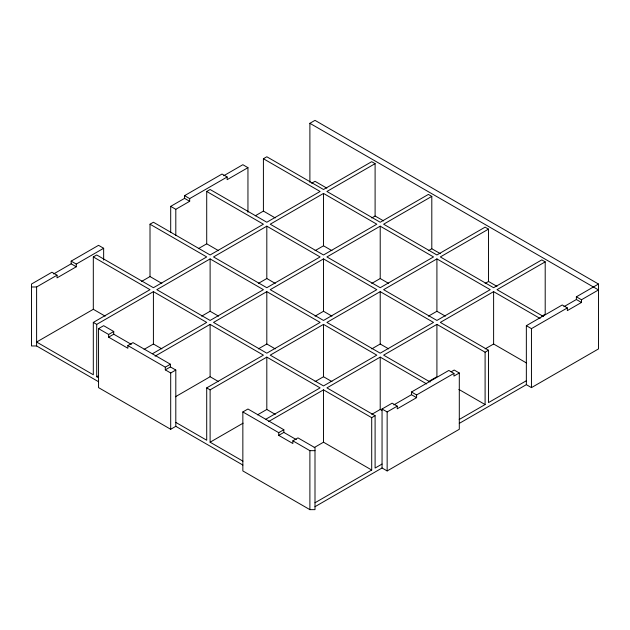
<?xml version="1.0" encoding="UTF-8"?>
<svg xmlns="http://www.w3.org/2000/svg" width="630" height="630" viewBox="0 0 630 630"><rect width="100%" height="100%" fill="white"/><g stroke="black" fill="none" stroke-linecap="round" stroke-linejoin="round"><path stroke-width="0.94" d="M53.605 273.963L71.174 263.82L71.174 261.127L98.548 245.33L103.651 248.275L103.651 260.072M170.698 232.564L170.698 206.364L184.574 198.348L184.574 195.654L222.036 174.03L227.139 176.983L227.139 179.676L247.952 167.659L247.952 212.255M309.889 182.29L309.889 123.307L315 120.354L598.5 284.036L598.5 348.918L531.452 387.623L526.349 384.67L459.286 423.391M223.697 175.762L242.849 164.706L247.952 167.659M31.5 286.981L36.611 286.981L57.039 275.184L57.039 277.877L76.277 266.774L76.277 264.08L103.651 248.275M184.574 195.654L189.677 198.607L227.139 176.983M93.311 256.938L150.011 289.674L93.311 322.41L93.311 374.771L36.611 342.035L93.311 309.298L93.311 256.938L96.713 254.977L153.413 287.713L206.711 256.938L150.011 224.209L150.011 276.562L161.855 283.405M150.011 224.209L153.413 222.24L210.113 254.977L263.411 224.209L206.711 191.473L206.711 243.826L218.555 250.669M170.698 206.364L175.802 209.31L189.677 201.301L189.677 198.607M206.711 191.473L210.113 189.504L266.813 222.24L320.111 191.473L263.411 158.736L263.411 211.089L275.255 217.933M263.411 158.736L266.813 156.768L323.513 189.504L371.7 161.682L375.102 163.65L375.102 216.011L383.568 220.894M141.577 281.429L150.011 276.562M198.355 248.653L206.711 243.826M255.276 215.791L263.411 211.089M311.622 183.259L315 181.306L326.844 188.149M93.311 322.41L96.713 324.379L153.413 291.643L206.711 322.41L152.547 353.682M210.113 258.906L156.823 289.674L210.113 320.45L263.411 289.674L210.113 258.906L210.113 311.267L201.655 316.15M266.813 226.17L213.523 256.938L266.813 287.713L320.111 256.938L266.813 226.17L266.813 278.531L258.355 283.413M323.513 193.434L270.223 224.209L323.513 254.977L376.811 224.209L323.513 193.434L323.513 245.794L315.055 250.677M375.102 163.65L326.923 191.473L380.213 222.24L428.4 194.418L431.802 196.387L431.802 248.74L440.268 253.63M242.865 465.05L175.802 426.329L170.698 429.282L98.548 387.623L98.548 328.639L103.651 325.686L113.739 331.514L113.739 334.207L131.308 344.35M98.548 328.639L108.636 334.467L113.739 331.514M108.636 334.467L108.636 337.16L113.739 334.207M108.636 337.16L127.874 348.264L127.874 345.571L132.977 342.625L170.407 364.234L170.407 366.928L175.802 370.038L175.802 426.329M96.713 324.379L96.713 376.732L98.406 375.756M144.105 349.374L153.413 344.004L161.871 348.886M371.724 217.956L375.102 216.011M155.106 356.139L210.113 324.379L263.411 355.147L206.711 387.883L206.711 440.244L175.802 422.399M266.813 291.643L213.523 322.41L266.813 353.178L320.111 322.41L266.813 291.643L266.813 344.004L258.355 348.886M323.513 258.906L270.223 289.674L323.513 320.45L376.811 289.674L323.513 258.906L323.513 311.267L315.055 316.15M380.213 226.17L326.923 256.938L380.213 287.713L433.511 256.938L380.213 226.17L380.213 278.531L371.755 283.413M431.802 196.387L383.623 224.209L436.913 254.977L485.1 227.154L488.502 229.123L488.502 281.476L496.968 286.359M127.874 345.571L165.304 367.18L170.407 364.234M165.304 367.18L165.304 369.873L170.407 366.928M165.304 369.873L170.698 372.991L175.802 370.038M175.416 396.766L210.113 376.732L218.571 381.623M428.424 250.693L431.802 248.74M206.711 387.883L210.113 389.852L266.813 357.115L320.111 387.883L265.947 419.155M323.513 324.379L270.223 355.147L323.513 385.914L376.811 355.147L323.513 324.379L323.513 376.732L315.055 381.623M380.213 291.643L326.923 322.41L380.213 353.178L433.511 322.41L380.213 291.643L380.213 344.004L371.755 348.886M436.913 258.906L383.623 289.674L436.913 320.45L490.211 289.674L436.913 258.906L436.913 311.267L428.455 316.15M488.502 229.123L440.323 256.938L493.613 287.713L541.8 259.891L545.202 261.859L545.202 314.212L541.824 316.166M242.849 411.949L278.736 432.668L278.736 435.362L292.863 443.52L292.863 440.827L297.974 437.881L315 447.709L315 509.646L309.889 509.646L242.849 470.933L242.849 411.949L247.952 409.004L283.839 429.723L283.839 432.416L296.313 439.614M210.113 389.852L210.113 442.205L243.117 423.155M257.505 414.847L266.813 409.469L275.271 414.359M485.124 283.429L488.502 281.476M268.506 421.604L323.513 389.852L371.7 417.666L375.102 415.705L375.102 468.058L382.048 464.058M426.707 383.953L380.213 357.115L326.923 387.883L375.102 415.705M526.349 380.74L488.502 402.594L488.502 350.233L485.1 352.202L436.913 324.379L383.623 355.147L430.117 381.993M540.107 318.489L493.613 291.643L440.323 322.41L488.502 350.233M545.202 261.859L497.023 289.674L543.517 316.52M278.736 432.668L283.839 429.723M278.736 435.362L283.839 432.416M314.205 447.584L323.513 442.205L371.7 470.027L371.7 417.666M371.755 414.359L380.213 409.469L381.906 410.445M428.455 381.623L436.913 376.732L436.913 324.379M485.155 348.886L493.613 344.004L526.585 363.037M382.048 467.988L382.048 409.004L392.136 403.176L397.239 406.13L397.239 408.823L416.595 397.648L416.595 394.955L453.939 373.393L453.939 376.086L459.301 372.991L459.301 429.282L387.151 470.933L382.048 467.988L315 506.693M393.813 404.901L411.484 394.703L411.484 392.01L448.836 370.44L453.939 373.393M526.349 384.67L526.349 325.686L562.236 304.975L567.339 307.92L567.339 310.614L581.474 302.455L581.474 299.762L598.5 289.934L309.889 123.307M563.897 306.708L576.363 299.51L576.363 296.817L598.5 284.036M451.127 371.81L454.198 370.038L459.301 372.991M382.048 409.004L387.151 411.949L397.239 406.13M526.349 325.686L531.452 328.639L567.339 307.92M315 502.764L371.7 470.027M459.207 419.501L485.1 404.555L485.1 352.202M98.563 381.733L36.611 345.964L31.5 345.964L31.5 284.036L51.936 272.239L57.039 275.184M292.863 440.827L309.889 450.663L315 450.663M576.363 296.817L581.474 299.762M576.363 299.51L581.474 302.455M323.513 245.794L331.971 250.677M380.213 278.531L388.671 283.413M436.913 311.267L445.371 316.15M184.574 198.348L189.677 201.301M266.813 278.531L275.271 283.413M323.513 311.267L331.971 316.15M380.213 344.004L388.671 348.886M458.892 389.427L485.1 404.555M411.484 392.01L416.595 394.955M411.484 394.703L416.595 397.648M210.113 311.267L218.571 316.15M266.813 344.004L275.271 348.886M323.513 376.732L331.971 381.623M71.174 261.127L76.277 264.08M71.174 263.82L76.277 266.774M93.311 309.298L105.155 316.142M96.713 376.732L98.256 377.622M210.113 442.205L242.912 461.144M531.452 328.639L531.452 387.623M493.613 291.643L493.613 344.004M387.151 411.949L387.151 470.933M380.213 357.115L380.213 409.469M323.513 389.852L323.513 442.205M309.889 450.663L309.889 509.646M266.813 357.115L266.813 409.469M210.113 324.379L210.113 376.732M175.802 209.31L175.802 235.494M170.698 372.991L170.698 429.282M153.413 291.643L153.413 344.004M36.611 286.981L36.611 345.964"/></g></svg>
